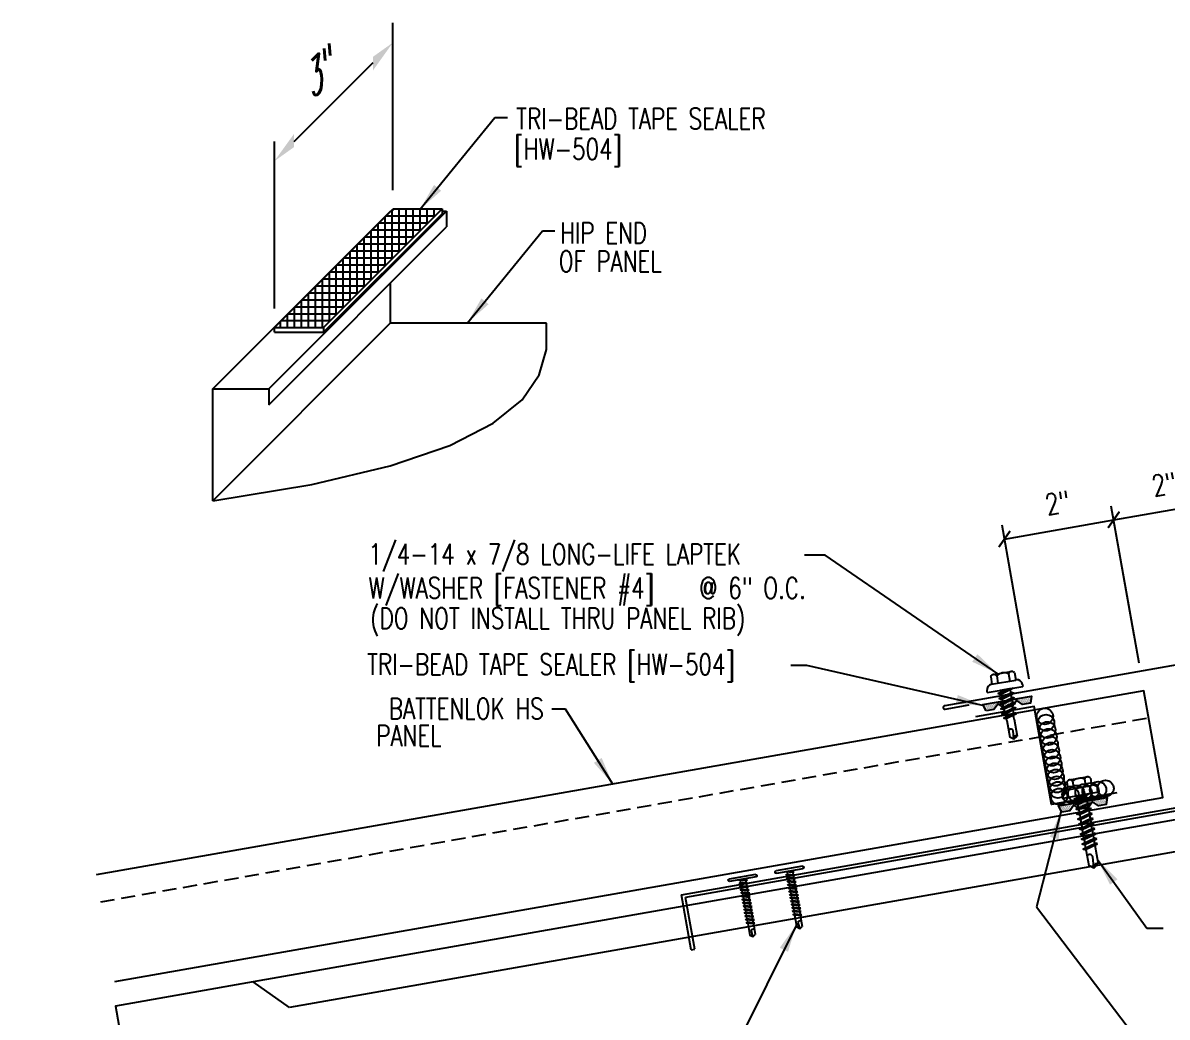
# Model space of a CAD drawing. Header units: inches. Extents: x 0.6 to 45.4, y 10.3 to 37.2.
# Drawn here: x 0.61 to 21.09, y 19.43 to 37.23 of the extents above; entities that cross this region are included whole.
import ezdxf
from ezdxf.enums import TextEntityAlignment as Align

# ---------------------------------------------------------------- set-up
doc = ezdxf.new("R2010")
doc.units = ezdxf.units.IN
doc.header["$MEASUREMENT"] = 0
doc.linetypes.add('HIDDEN2', pattern=[0.1875, 0.125, -0.0625])
for name, color, linetype in [('CLO', 3, 'Continuous'), ('DIM', 2, 'Continuous'), ('FASTENER', 9, 'Continuous'), ('PANEL', 11, 'Continuous'), ('PURLIN', 1, 'Continuous'), ('SEALANT', 8, 'Continuous'), ('STLA', 12, 'Continuous'), ('TAPE', 8, 'Continuous'), ('TEXT', 2, 'Continuous'), ('TEXT1', 7, 'Continuous'), ('TRIM', 6, 'Continuous')]:
    doc.layers.add(name, color=color, linetype=linetype)
doc.styles.add('ROMANS', font='ROMANS.SHX', dxfattribs={"width": 0.75, "height": 0.5})
doc.styles.add('TEXT', font='SIMPLEX', dxfattribs={"width": 0.75, "height": 6})
doc.styles.add('TEXT1', font='ROMANS.shx', dxfattribs={"width": 0.75, "height": 0.375})
doc.dimstyles.new('DETAIL', dxfattribs={"dimscale": 4, "dimtxt": 0.375, "dimasz": 0.0625, "dimexe": 0.0625, "dimexo": 0.125, "dimgap": 0.0625, "dimtad": 1, "dimdec": 4, "dimzin": 3, "dimdsep": 46, "dimlunit": 4, "dimtxsty": 'TEXT1', "dimblk": 'ARCHTICK', "dimcen": 0.0625, "dimclrd": 7, "dimclre": 7, "dimclrt": 2, "dimadec": 0, "dimazin": 0, "dimtfac": 0.59375, "dimtdec": 4, "dimtmove": 0, "dimatfit": 3, "dimfxl": 0, "dimfrac": 2, "dimtolj": 1, "dimtzin": 3, "dimarcsym": 0})
doc.dimstyles.new('DETAIL$7', dxfattribs={"dimscale": 4, "dimtxt": 6, "dimasz": 0.125, "dimexe": 0.0625, "dimexo": 0.125, "dimgap": 0.0625, "dimtad": 1, "dimdec": 5, "dimzin": 3, "dimdsep": 46, "dimlunit": 4, "dimtxsty": 'TEXT', "dimblk": 'ARCHTICK', "dimcen": 0.0625, "dimclrd": 7, "dimclre": 7, "dimclrt": 2, "dimadec": 0, "dimazin": 0, "dimtfac": 0.666667, "dimtdec": 5, "dimtmove": 0, "dimatfit": 3, "dimfxl": 0, "dimfrac": 2, "dimtolj": 1, "dimtzin": 3, "dimarcsym": 0})

# ---------------------------------------------------------------- blocks, each defined once
blk = doc.blocks.new('*X6')
at = {"color": 0}
for p, q in [((-0.434, 0.135), (-0.434, 0.135)), ((-0.434, 0.123), (-0.434, 0.123)), ((-0.422, 0.141), (-0.422, 0.141)), ((-0.422, 0.129), (-0.422, 0.129)), ((-0.422, 0.117), (-0.422, 0.117)), ((-0.422, 0.105), (-0.422, 0.105)), ((-0.422, 0.094), (-0.422, 0.094)), ((-0.422, 0.082), (-0.422, 0.082)), ((-0.41, 0.135), (-0.41, 0.135)), ((-0.41, 0.123), (-0.41, 0.123)), ((-0.41, 0.111), (-0.41, 0.111)), ((-0.41, 0.1), (-0.41, 0.1)), ((-0.41, 0.088), (-0.41, 0.088)), ((-0.41, 0.076), (-0.41, 0.076)), ((-0.41, 0.064), (-0.41, 0.064)), ((-0.41, 0.053), (-0.41, 0.053)), ((-0.41, 0.041), (-0.41, 0.041)), ((-0.398, 0.141), (-0.398, 0.141)), ((-0.398, 0.129), (-0.398, 0.129)), ((-0.398, 0.117), (-0.398, 0.117)), ((-0.398, 0.105), (-0.398, 0.105)), ((-0.398, 0.094), (-0.398, 0.094)), ((-0.398, 0.082), (-0.398, 0.082)), ((-0.398, 0.07), (-0.398, 0.07)), ((-0.398, 0.059), (-0.398, 0.059)), ((-0.398, 0.047), (-0.398, 0.047)), ((-0.398, 0.035), (-0.398, 0.035)), ((-0.398, 0.023), (-0.398, 0.023)), ((-0.387, 0.135), (-0.387, 0.135)), ((-0.387, 0.123), (-0.387, 0.123)), ((-0.387, 0.111), (-0.387, 0.111)), ((-0.387, 0.1), (-0.387, 0.1)), ((-0.387, 0.088), (-0.387, 0.088)), ((-0.387, 0.076), (-0.387, 0.076)), ((-0.387, 0.064), (-0.387, 0.064)), ((-0.387, 0.053), (-0.387, 0.053)), ((-0.387, 0.041), (-0.387, 0.041)), ((-0.387, 0.029), (-0.387, 0.029)), ((-0.375, 0.141), (-0.375, 0.141)), ((-0.375, 0.129), (-0.375, 0.129)), ((-0.375, 0.117), (-0.375, 0.117)), ((-0.375, 0.105), (-0.375, 0.105)), ((-0.375, 0.094), (-0.375, 0.094)), ((-0.375, 0.082), (-0.375, 0.082)), ((-0.375, 0.07), (-0.375, 0.07)), ((-0.375, 0.059), (-0.375, 0.059)), ((-0.375, 0.047), (-0.375, 0.047)), ((-0.375, 0.035), (-0.375, 0.035)), ((-0.375, 0.023), (-0.375, 0.023)), ((-0.363, 0.135), (-0.363, 0.135)), ((-0.363, 0.123), (-0.363, 0.123)), ((-0.363, 0.111), (-0.363, 0.111)), ((-0.363, 0.1), (-0.363, 0.1)), ((-0.363, 0.088), (-0.363, 0.088)), ((-0.363, 0.076), (-0.363, 0.076)), ((-0.363, 0.064), (-0.363, 0.064)), ((-0.363, 0.053), (-0.363, 0.053)), ((-0.363, 0.041), (-0.363, 0.041)), ((-0.363, 0.029), (-0.363, 0.029)), ((-0.352, 0.141), (-0.352, 0.141)), ((-0.352, 0.129), (-0.352, 0.129)), ((-0.352, 0.117), (-0.352, 0.117)), ((-0.352, 0.105), (-0.352, 0.105)), ((-0.352, 0.094), (-0.352, 0.094)), ((-0.352, 0.082), (-0.352, 0.082)), ((-0.352, 0.07), (-0.352, 0.07)), ((-0.352, 0.059), (-0.352, 0.059)), ((-0.352, 0.047), (-0.352, 0.047)), ((-0.352, 0.035), (-0.352, 0.035)), ((-0.352, 0.023), (-0.352, 0.023)), ((-0.34, 0.135), (-0.34, 0.135)), ((-0.34, 0.123), (-0.34, 0.123)), ((-0.34, 0.111), (-0.34, 0.111)), ((-0.34, 0.1), (-0.34, 0.1)), ((-0.34, 0.088), (-0.34, 0.088)), ((-0.34, 0.076), (-0.34, 0.076)), ((-0.34, 0.064), (-0.34, 0.064)), ((-0.34, 0.053), (-0.34, 0.053)), ((-0.34, 0.041), (-0.34, 0.041)), ((-0.34, 0.029), (-0.34, 0.029)), ((-0.328, 0.141), (-0.328, 0.141)), ((-0.328, 0.129), (-0.328, 0.129)), ((-0.328, 0.117), (-0.328, 0.117)), ((-0.328, 0.105), (-0.328, 0.105)), ((-0.328, 0.094), (-0.328, 0.094)), ((-0.328, 0.082), (-0.328, 0.082)), ((-0.328, 0.07), (-0.328, 0.07)), ((-0.328, 0.059), (-0.328, 0.059)), ((-0.328, 0.047), (-0.328, 0.047)), ((-0.328, 0.035), (-0.328, 0.035)), ((-0.328, 0.023), (-0.328, 0.023)), ((-0.316, 0.135), (-0.316, 0.135)), ((-0.316, 0.123), (-0.316, 0.123)), ((-0.316, 0.111), (-0.316, 0.111)), ((-0.316, 0.1), (-0.316, 0.1)), ((-0.316, 0.088), (-0.316, 0.088)), ((-0.316, 0.076), (-0.316, 0.076)), ((-0.316, 0.064), (-0.316, 0.064)), ((-0.316, 0.053), (-0.316, 0.053)), ((-0.316, 0.041), (-0.316, 0.041)), ((-0.316, 0.029), (-0.316, 0.029)), ((-0.305, 0.141), (-0.305, 0.141)), ((-0.305, 0.129), (-0.305, 0.129)), ((-0.305, 0.117), (-0.305, 0.117)), ((-0.305, 0.105), (-0.305, 0.105)), ((-0.305, 0.094), (-0.305, 0.094)), ((-0.305, 0.082), (-0.305, 0.082)), ((-0.305, 0.07), (-0.305, 0.07)), ((-0.305, 0.059), (-0.305, 0.059)), ((-0.305, 0.047), (-0.305, 0.047)), ((-0.305, 0.035), (-0.305, 0.035)), ((-0.305, 0.023), (-0.305, 0.023)), ((-0.293, 0.135), (-0.293, 0.135)), ((-0.293, 0.123), (-0.293, 0.123)), ((-0.293, 0.111), (-0.293, 0.111)), ((-0.293, 0.1), (-0.293, 0.1)), ((-0.293, 0.088), (-0.293, 0.088)), ((-0.293, 0.076), (-0.293, 0.076)), ((-0.293, 0.064), (-0.293, 0.064)), ((-0.293, 0.053), (-0.293, 0.053)), ((-0.293, 0.041), (-0.293, 0.041)), ((-0.293, 0.029), (-0.293, 0.029)), ((-0.281, 0.141), (-0.281, 0.141)), ((-0.281, 0.129), (-0.281, 0.129)), ((-0.281, 0.117), (-0.281, 0.117)), ((-0.281, 0.105), (-0.281, 0.105)), ((-0.281, 0.094), (-0.281, 0.094)), ((-0.281, 0.082), (-0.281, 0.082)), ((-0.281, 0.07), (-0.281, 0.07)), ((-0.281, 0.059), (-0.281, 0.059)), ((-0.281, 0.047), (-0.281, 0.047)), ((-0.281, 0.035), (-0.281, 0.035)), ((-0.281, 0.023), (-0.281, 0.023)), ((-0.27, 0.135), (-0.27, 0.135)), ((-0.27, 0.123), (-0.27, 0.123)), ((-0.27, 0.111), (-0.27, 0.111)), ((-0.27, 0.1), (-0.27, 0.1)), ((-0.27, 0.088), (-0.27, 0.088)), ((-0.27, 0.076), (-0.27, 0.076)), ((-0.27, 0.064), (-0.27, 0.064)), ((-0.27, 0.053), (-0.27, 0.053)), ((-0.27, 0.041), (-0.27, 0.041)), ((-0.27, 0.029), (-0.27, 0.029)), ((-0.258, 0.141), (-0.258, 0.141)), ((-0.258, 0.129), (-0.258, 0.129)), ((-0.258, 0.117), (-0.258, 0.117)), ((-0.258, 0.105), (-0.258, 0.105)), ((-0.258, 0.094), (-0.258, 0.094)), ((-0.258, 0.082), (-0.258, 0.082)), ((-0.258, 0.07), (-0.258, 0.07)), ((-0.258, 0.059), (-0.258, 0.059)), ((-0.258, 0.047), (-0.258, 0.047)), ((-0.258, 0.035), (-0.258, 0.035)), ((-0.258, 0.023), (-0.258, 0.023)), ((-0.246, 0.135), (-0.246, 0.135)), ((-0.246, 0.123), (-0.246, 0.123)), ((-0.246, 0.111), (-0.246, 0.111)), ((-0.246, 0.1), (-0.246, 0.1)), ((-0.246, 0.088), (-0.246, 0.088)), ((-0.246, 0.076), (-0.246, 0.076)), ((-0.246, 0.064), (-0.246, 0.064)), ((-0.246, 0.053), (-0.246, 0.053)), ((-0.246, 0.041), (-0.246, 0.041)), ((-0.234, 0.141), (-0.234, 0.141)), ((-0.234, 0.129), (-0.234, 0.129)), ((-0.234, 0.117), (-0.234, 0.117)), ((-0.234, 0.105), (-0.234, 0.105)), ((-0.234, 0.094), (-0.234, 0.094)), ((-0.234, 0.082), (-0.234, 0.082)), ((-0.234, 0.07), (-0.234, 0.07)), ((-0.234, 0.059), (-0.234, 0.059)), ((-0.234, 0.047), (-0.234, 0.047)), ((-0.223, 0.135), (-0.223, 0.135)), ((-0.223, 0.123), (-0.223, 0.123)), ((-0.223, 0.111), (-0.223, 0.111)), ((-0.223, 0.1), (-0.223, 0.1)), ((-0.223, 0.088), (-0.223, 0.088)), ((-0.223, 0.076), (-0.223, 0.076)), ((-0.223, 0.064), (-0.223, 0.064)), ((-0.211, 0.141), (-0.211, 0.141)), ((-0.211, 0.129), (-0.211, 0.129)), ((-0.211, 0.117), (-0.211, 0.117)), ((-0.211, 0.105), (-0.211, 0.105)), ((-0.211, 0.094), (-0.211, 0.094)), ((-0.211, 0.082), (-0.211, 0.082)), ((-0.211, 0.07), (-0.211, 0.07)), ((-0.199, 0.135), (-0.199, 0.135)), ((-0.199, 0.123), (-0.199, 0.123)), ((-0.199, 0.111), (-0.199, 0.111)), ((-0.199, 0.1), (-0.199, 0.1)), ((-0.199, 0.088), (-0.199, 0.088)), ((-0.188, 0.141), (-0.188, 0.141)), ((-0.188, 0.129), (-0.188, 0.129)), ((-0.188, 0.117), (-0.188, 0.117)), ((-0.188, 0.105), (-0.188, 0.105)), ((-0.188, 0.094), (-0.188, 0.094)), ((-0.176, 0.135), (-0.176, 0.135)), ((-0.176, 0.123), (-0.176, 0.123)), ((-0.176, 0.111), (-0.176, 0.111)), ((-0.164, 0.141), (-0.164, 0.141)), ((-0.164, 0.129), (-0.164, 0.129)), ((-0.164, 0.117), (-0.164, 0.117)), ((-0.164, 0.105), (-0.164, 0.105)), ((-0.152, 0.135), (-0.152, 0.135)), ((-0.152, 0.123), (-0.152, 0.123)), ((-0.152, 0.111), (-0.152, 0.111)), ((-0.152, 0.1), (-0.152, 0.1)), ((-0.141, 0.141), (-0.141, 0.141)), ((-0.141, 0.129), (-0.141, 0.129)), ((-0.141, 0.117), (-0.141, 0.117)), ((-0.141, 0.105), (-0.141, 0.105)), ((-0.141, 0.094), (-0.141, 0.094)), ((-0.141, 0.082), (-0.141, 0.082)), ((-0.129, 0.135), (-0.129, 0.135)), ((-0.129, 0.123), (-0.129, 0.123)), ((-0.129, 0.111), (-0.129, 0.111)), ((-0.129, 0.1), (-0.129, 0.1)), ((-0.129, 0.088), (-0.129, 0.088)), ((-0.129, 0.076), (-0.129, 0.076)), ((-0.117, 0.141), (-0.117, 0.141)), ((-0.117, 0.129), (-0.117, 0.129)), ((-0.117, 0.117), (-0.117, 0.117)), ((-0.117, 0.105), (-0.117, 0.105)), ((-0.117, 0.094), (-0.117, 0.094)), ((-0.117, 0.082), (-0.117, 0.082)), ((-0.117, 0.07), (-0.117, 0.07)), ((-0.117, 0.059), (-0.117, 0.059)), ((-0.105, 0.135), (-0.105, 0.135)), ((-0.105, 0.123), (-0.105, 0.123)), ((-0.105, 0.111), (-0.105, 0.111)), ((-0.105, 0.1), (-0.105, 0.1)), ((-0.105, 0.088), (-0.105, 0.088)), ((-0.105, 0.076), (-0.105, 0.076)), ((-0.105, 0.064), (-0.105, 0.064)), ((-0.105, 0.053), (-0.105, 0.053)), ((-0.094, 0.141), (-0.094, 0.141)), ((-0.094, 0.129), (-0.094, 0.129)), ((-0.094, 0.117), (-0.094, 0.117)), ((-0.094, 0.105), (-0.094, 0.105)), ((-0.094, 0.094), (-0.094, 0.094)), ((-0.094, 0.082), (-0.094, 0.082)), ((-0.094, 0.07), (-0.094, 0.07)), ((-0.094, 0.059), (-0.094, 0.059)), ((-0.094, 0.047), (-0.094, 0.047)), ((-0.094, 0.035), (-0.094, 0.035)), ((-0.082, 0.135), (-0.082, 0.135)), ((-0.082, 0.123), (-0.082, 0.123)), ((-0.082, 0.111), (-0.082, 0.111)), ((-0.082, 0.1), (-0.082, 0.1)), ((-0.082, 0.088), (-0.082, 0.088)), ((-0.082, 0.076), (-0.082, 0.076)), ((-0.082, 0.064), (-0.082, 0.064)), ((-0.082, 0.053), (-0.082, 0.053)), ((-0.082, 0.041), (-0.082, 0.041)), ((-0.082, 0.029), (-0.082, 0.029)), ((-0.07, 0.141), (-0.07, 0.141)), ((-0.07, 0.129), (-0.07, 0.129)), ((-0.07, 0.117), (-0.07, 0.117)), ((-0.07, 0.105), (-0.07, 0.105)), ((-0.07, 0.094), (-0.07, 0.094)), ((-0.07, 0.082), (-0.07, 0.082)), ((-0.07, 0.07), (-0.07, 0.07)), ((-0.07, 0.059), (-0.07, 0.059)), ((-0.07, 0.047), (-0.07, 0.047)), ((-0.07, 0.035), (-0.07, 0.035)), ((-0.07, 0.023), (-0.07, 0.023)), ((-0.059, 0.135), (-0.059, 0.135)), ((-0.059, 0.123), (-0.059, 0.123)), ((-0.059, 0.111), (-0.059, 0.111)), ((-0.059, 0.1), (-0.059, 0.1)), ((-0.059, 0.088), (-0.059, 0.088)), ((-0.059, 0.076), (-0.059, 0.076)), ((-0.059, 0.064), (-0.059, 0.064)), ((-0.059, 0.053), (-0.059, 0.053)), ((-0.059, 0.041), (-0.059, 0.041)), ((-0.059, 0.029), (-0.059, 0.029)), ((-0.047, 0.141), (-0.047, 0.141)), ((-0.047, 0.129), (-0.047, 0.129)), ((-0.047, 0.117), (-0.047, 0.117)), ((-0.047, 0.105), (-0.047, 0.105)), ((-0.047, 0.094), (-0.047, 0.094)), ((-0.047, 0.082), (-0.047, 0.082)), ((-0.047, 0.07), (-0.047, 0.07)), ((-0.047, 0.059), (-0.047, 0.059)), ((-0.047, 0.047), (-0.047, 0.047)), ((-0.047, 0.035), (-0.047, 0.035)), ((-0.047, 0.023), (-0.047, 0.023)), ((-0.035, 0.135), (-0.035, 0.135)), ((-0.035, 0.123), (-0.035, 0.123)), ((-0.035, 0.111), (-0.035, 0.111)), ((-0.035, 0.1), (-0.035, 0.1)), ((-0.035, 0.088), (-0.035, 0.088)), ((-0.035, 0.076), (-0.035, 0.076)), ((-0.035, 0.064), (-0.035, 0.064)), ((-0.035, 0.053), (-0.035, 0.053)), ((-0.035, 0.041), (-0.035, 0.041)), ((-0.035, 0.029), (-0.035, 0.029)), ((-0.023, 0.141), (-0.023, 0.141)), ((-0.023, 0.129), (-0.023, 0.129)), ((-0.023, 0.117), (-0.023, 0.117)), ((-0.023, 0.105), (-0.023, 0.105)), ((-0.023, 0.094), (-0.023, 0.094)), ((-0.023, 0.082), (-0.023, 0.082)), ((-0.023, 0.07), (-0.023, 0.07)), ((-0.023, 0.059), (-0.023, 0.059)), ((-0.023, 0.047), (-0.023, 0.047)), ((-0.023, 0.035), (-0.023, 0.035)), ((-0.023, 0.023), (-0.023, 0.023)), ((-0.012, 0.135), (-0.012, 0.135)), ((-0.012, 0.123), (-0.012, 0.123)), ((-0.012, 0.111), (-0.012, 0.111)), ((-0.012, 0.1), (-0.012, 0.1)), ((-0.012, 0.088), (-0.012, 0.088)), ((-0.012, 0.076), (-0.012, 0.076)), ((-0.012, 0.064), (-0.012, 0.064)), ((-0.012, 0.053), (-0.012, 0.053)), ((-0.012, 0.041), (-0.012, 0.041)), ((-0.012, 0.029), (-0.012, 0.029)), ((0, 0.141), (0, 0.141)), ((0, 0.129), (0, 0.129)), ((0, 0.117), (0, 0.117)), ((0, 0.105), (0, 0.105)), ((0, 0.094), (0, 0.094)), ((0, 0.082), (0, 0.082)), ((0, 0.07), (0, 0.07)), ((0, 0.059), (0, 0.059)), ((0, 0.047), (0, 0.047)), ((0, 0.035), (0, 0.035)), ((0, 0.023), (0, 0.023)), ((0.012, 0.135), (0.012, 0.135)), ((0.012, 0.123), (0.012, 0.123)), ((0.012, 0.111), (0.012, 0.111)), ((0.012, 0.1), (0.012, 0.1)), ((0.012, 0.088), (0.012, 0.088)), ((0.012, 0.076), (0.012, 0.076)), ((0.012, 0.064), (0.012, 0.064)), ((0.012, 0.053), (0.012, 0.053)), ((0.012, 0.041), (0.012, 0.041)), ((0.012, 0.029), (0.012, 0.029)), ((0.023, 0.141), (0.023, 0.141)), ((0.023, 0.129), (0.023, 0.129)), ((0.023, 0.117), (0.023, 0.117)), ((0.023, 0.105), (0.023, 0.105)), ((0.023, 0.094), (0.023, 0.094)), ((0.023, 0.082), (0.023, 0.082)), ((0.023, 0.07), (0.023, 0.07)), ((0.023, 0.059), (0.023, 0.059)), ((0.023, 0.047), (0.023, 0.047)), ((0.023, 0.035), (0.023, 0.035)), ((0.023, 0.023), (0.023, 0.023)), ((0.035, 0.135), (0.035, 0.135)), ((0.035, 0.123), (0.035, 0.123)), ((0.035, 0.111), (0.035, 0.111)), ((0.035, 0.1), (0.035, 0.1)), ((0.035, 0.088), (0.035, 0.088)), ((0.035, 0.076), (0.035, 0.076)), ((0.035, 0.064), (0.035, 0.064)), ((0.035, 0.053), (0.035, 0.053)), ((0.035, 0.041), (0.035, 0.041)), ((0.035, 0.029), (0.035, 0.029)), ((0.047, 0.141), (0.047, 0.141)), ((0.047, 0.129), (0.047, 0.129)), ((0.047, 0.117), (0.047, 0.117)), ((0.047, 0.105), (0.047, 0.105)), ((0.047, 0.094), (0.047, 0.094)), ((0.047, 0.082), (0.047, 0.082)), ((0.047, 0.07), (0.047, 0.07)), ((0.047, 0.059), (0.047, 0.059)), ((0.047, 0.047), (0.047, 0.047)), ((0.047, 0.035), (0.047, 0.035)), ((0.047, 0.023), (0.047, 0.023)), ((0.059, 0.135), (0.059, 0.135)), ((0.059, 0.123), (0.059, 0.123)), ((0.059, 0.111), (0.059, 0.111)), ((0.059, 0.1), (0.059, 0.1)), ((0.059, 0.088), (0.059, 0.088)), ((0.059, 0.076), (0.059, 0.076)), ((0.059, 0.064), (0.059, 0.064)), ((0.059, 0.053), (0.059, 0.053)), ((0.059, 0.041), (0.059, 0.041)), ((0.059, 0.029), (0.059, 0.029)), ((0.07, 0.141), (0.07, 0.141)), ((0.07, 0.129), (0.07, 0.129)), ((0.07, 0.117), (0.07, 0.117)), ((0.07, 0.105), (0.07, 0.105)), ((0.07, 0.094), (0.07, 0.094)), ((0.07, 0.082), (0.07, 0.082)), ((0.07, 0.07), (0.07, 0.07)), ((0.07, 0.059), (0.07, 0.059)), ((0.07, 0.047), (0.07, 0.047)), ((0.07, 0.035), (0.07, 0.035)), ((0.07, 0.023), (0.07, 0.023)), ((0.082, 0.135), (0.082, 0.135)), ((0.082, 0.123), (0.082, 0.123)), ((0.082, 0.111), (0.082, 0.111)), ((0.082, 0.1), (0.082, 0.1)), ((0.082, 0.088), (0.082, 0.088)), ((0.082, 0.076), (0.082, 0.076)), ((0.082, 0.064), (0.082, 0.064)), ((0.082, 0.053), (0.082, 0.053)), ((0.082, 0.041), (0.082, 0.041)), ((0.082, 0.029), (0.082, 0.029)), ((0.094, 0.141), (0.094, 0.141)), ((0.094, 0.129), (0.094, 0.129)), ((0.094, 0.117), (0.094, 0.117)), ((0.094, 0.105), (0.094, 0.105)), ((0.094, 0.094), (0.094, 0.094)), ((0.094, 0.082), (0.094, 0.082)), ((0.094, 0.07), (0.094, 0.07)), ((0.094, 0.059), (0.094, 0.059)), ((0.094, 0.047), (0.094, 0.047)), ((0.094, 0.035), (0.094, 0.035)), ((0.105, 0.135), (0.105, 0.135)), ((0.105, 0.123), (0.105, 0.123)), ((0.105, 0.111), (0.105, 0.111)), ((0.105, 0.1), (0.105, 0.1)), ((0.105, 0.088), (0.105, 0.088)), ((0.105, 0.076), (0.105, 0.076)), ((0.105, 0.064), (0.105, 0.064)), ((0.105, 0.053), (0.105, 0.053)), ((0.117, 0.141), (0.117, 0.141)), ((0.117, 0.129), (0.117, 0.129)), ((0.117, 0.117), (0.117, 0.117)), ((0.117, 0.105), (0.117, 0.105)), ((0.117, 0.094), (0.117, 0.094)), ((0.117, 0.082), (0.117, 0.082)), ((0.117, 0.07), (0.117, 0.07)), ((0.117, 0.059), (0.117, 0.059)), ((0.129, 0.135), (0.129, 0.135)), ((0.129, 0.123), (0.129, 0.123)), ((0.129, 0.111), (0.129, 0.111)), ((0.129, 0.1), (0.129, 0.1)), ((0.129, 0.088), (0.129, 0.088)), ((0.129, 0.076), (0.129, 0.076)), ((0.141, 0.141), (0.141, 0.141)), ((0.141, 0.129), (0.141, 0.129)), ((0.141, 0.117), (0.141, 0.117)), ((0.141, 0.105), (0.141, 0.105)), ((0.141, 0.094), (0.141, 0.094)), ((0.141, 0.082), (0.141, 0.082)), ((0.152, 0.135), (0.152, 0.135)), ((0.152, 0.123), (0.152, 0.123)), ((0.152, 0.111), (0.152, 0.111)), ((0.152, 0.1), (0.152, 0.1)), ((0.164, 0.141), (0.164, 0.141)), ((0.164, 0.129), (0.164, 0.129)), ((0.164, 0.117), (0.164, 0.117)), ((0.164, 0.105), (0.164, 0.105)), ((0.176, 0.135), (0.176, 0.135)), ((0.176, 0.123), (0.176, 0.123)), ((0.176, 0.111), (0.176, 0.111)), ((0.188, 0.141), (0.188, 0.141)), ((0.188, 0.129), (0.188, 0.129)), ((0.188, 0.117), (0.188, 0.117)), ((0.188, 0.105), (0.188, 0.105)), ((0.188, 0.094), (0.188, 0.094)), ((0.199, 0.135), (0.199, 0.135)), ((0.199, 0.123), (0.199, 0.123)), ((0.199, 0.111), (0.199, 0.111)), ((0.199, 0.1), (0.199, 0.1)), ((0.199, 0.088), (0.199, 0.088)), ((0.211, 0.141), (0.211, 0.141)), ((0.211, 0.129), (0.211, 0.129)), ((0.211, 0.117), (0.211, 0.117)), ((0.211, 0.105), (0.211, 0.105)), ((0.211, 0.094), (0.211, 0.094)), ((0.211, 0.082), (0.211, 0.082)), ((0.211, 0.07), (0.211, 0.07)), ((0.223, 0.135), (0.223, 0.135)), ((0.223, 0.123), (0.223, 0.123)), ((0.223, 0.111), (0.223, 0.111)), ((0.223, 0.1), (0.223, 0.1)), ((0.223, 0.088), (0.223, 0.088)), ((0.223, 0.076), (0.223, 0.076)), ((0.223, 0.064), (0.223, 0.064)), ((0.234, 0.141), (0.234, 0.141)), ((0.234, 0.129), (0.234, 0.129)), ((0.234, 0.117), (0.234, 0.117)), ((0.234, 0.105), (0.234, 0.105)), ((0.234, 0.094), (0.234, 0.094)), ((0.234, 0.082), (0.234, 0.082)), ((0.234, 0.07), (0.234, 0.07)), ((0.234, 0.059), (0.234, 0.059)), ((0.234, 0.047), (0.234, 0.047)), ((0.246, 0.135), (0.246, 0.135)), ((0.246, 0.123), (0.246, 0.123)), ((0.246, 0.111), (0.246, 0.111)), ((0.246, 0.1), (0.246, 0.1)), ((0.246, 0.088), (0.246, 0.088)), ((0.246, 0.076), (0.246, 0.076)), ((0.246, 0.064), (0.246, 0.064)), ((0.246, 0.053), (0.246, 0.053)), ((0.246, 0.041), (0.246, 0.041)), ((0.258, 0.141), (0.258, 0.141)), ((0.258, 0.129), (0.258, 0.129)), ((0.258, 0.117), (0.258, 0.117)), ((0.258, 0.105), (0.258, 0.105)), ((0.258, 0.094), (0.258, 0.094)), ((0.258, 0.082), (0.258, 0.082)), ((0.258, 0.07), (0.258, 0.07)), ((0.258, 0.059), (0.258, 0.059)), ((0.258, 0.047), (0.258, 0.047)), ((0.258, 0.035), (0.258, 0.035)), ((0.258, 0.023), (0.258, 0.023)), ((0.27, 0.135), (0.27, 0.135)), ((0.27, 0.123), (0.27, 0.123)), ((0.27, 0.111), (0.27, 0.111)), ((0.27, 0.1), (0.27, 0.1)), ((0.27, 0.088), (0.27, 0.088)), ((0.27, 0.076), (0.27, 0.076)), ((0.27, 0.064), (0.27, 0.064)), ((0.27, 0.053), (0.27, 0.053)), ((0.27, 0.041), (0.27, 0.041)), ((0.27, 0.029), (0.27, 0.029)), ((0.281, 0.141), (0.281, 0.141)), ((0.281, 0.129), (0.281, 0.129)), ((0.281, 0.117), (0.281, 0.117)), ((0.281, 0.105), (0.281, 0.105)), ((0.281, 0.094), (0.281, 0.094)), ((0.281, 0.082), (0.281, 0.082)), ((0.281, 0.07), (0.281, 0.07)), ((0.281, 0.059), (0.281, 0.059)), ((0.281, 0.047), (0.281, 0.047)), ((0.281, 0.035), (0.281, 0.035)), ((0.281, 0.023), (0.281, 0.023)), ((0.293, 0.135), (0.293, 0.135)), ((0.293, 0.123), (0.293, 0.123)), ((0.293, 0.111), (0.293, 0.111)), ((0.293, 0.1), (0.293, 0.1)), ((0.293, 0.088), (0.293, 0.088)), ((0.293, 0.076), (0.293, 0.076)), ((0.293, 0.064), (0.293, 0.064)), ((0.293, 0.053), (0.293, 0.053)), ((0.293, 0.041), (0.293, 0.041)), ((0.293, 0.029), (0.293, 0.029)), ((0.305, 0.141), (0.305, 0.141)), ((0.305, 0.129), (0.305, 0.129)), ((0.305, 0.117), (0.305, 0.117)), ((0.305, 0.105), (0.305, 0.105)), ((0.305, 0.094), (0.305, 0.094)), ((0.305, 0.082), (0.305, 0.082)), ((0.305, 0.07), (0.305, 0.07)), ((0.305, 0.059), (0.305, 0.059)), ((0.305, 0.047), (0.305, 0.047)), ((0.305, 0.035), (0.305, 0.035)), ((0.305, 0.023), (0.305, 0.023)), ((0.316, 0.135), (0.316, 0.135)), ((0.316, 0.123), (0.316, 0.123)), ((0.316, 0.111), (0.316, 0.111)), ((0.316, 0.1), (0.316, 0.1)), ((0.316, 0.088), (0.316, 0.088)), ((0.316, 0.076), (0.316, 0.076)), ((0.316, 0.064), (0.316, 0.064)), ((0.316, 0.053), (0.316, 0.053)), ((0.316, 0.041), (0.316, 0.041)), ((0.316, 0.029), (0.316, 0.029)), ((0.328, 0.141), (0.328, 0.141)), ((0.328, 0.129), (0.328, 0.129)), ((0.328, 0.117), (0.328, 0.117)), ((0.328, 0.105), (0.328, 0.105)), ((0.328, 0.094), (0.328, 0.094)), ((0.328, 0.082), (0.328, 0.082)), ((0.328, 0.07), (0.328, 0.07)), ((0.328, 0.059), (0.328, 0.059)), ((0.328, 0.047), (0.328, 0.047)), ((0.328, 0.035), (0.328, 0.035)), ((0.328, 0.023), (0.328, 0.023)), ((0.34, 0.135), (0.34, 0.135)), ((0.34, 0.123), (0.34, 0.123)), ((0.34, 0.111), (0.34, 0.111)), ((0.34, 0.1), (0.34, 0.1)), ((0.34, 0.088), (0.34, 0.088)), ((0.34, 0.076), (0.34, 0.076)), ((0.34, 0.064), (0.34, 0.064)), ((0.34, 0.053), (0.34, 0.053)), ((0.34, 0.041), (0.34, 0.041)), ((0.34, 0.029), (0.34, 0.029)), ((0.352, 0.141), (0.352, 0.141)), ((0.352, 0.129), (0.352, 0.129)), ((0.352, 0.117), (0.352, 0.117)), ((0.352, 0.105), (0.352, 0.105)), ((0.352, 0.094), (0.352, 0.094)), ((0.352, 0.082), (0.352, 0.082)), ((0.352, 0.07), (0.352, 0.07)), ((0.352, 0.059), (0.352, 0.059)), ((0.352, 0.047), (0.352, 0.047)), ((0.352, 0.035), (0.352, 0.035)), ((0.352, 0.023), (0.352, 0.023)), ((0.363, 0.135), (0.363, 0.135)), ((0.363, 0.123), (0.363, 0.123)), ((0.363, 0.111), (0.363, 0.111)), ((0.363, 0.1), (0.363, 0.1)), ((0.363, 0.088), (0.363, 0.088)), ((0.363, 0.076), (0.363, 0.076)), ((0.363, 0.064), (0.363, 0.064)), ((0.363, 0.053), (0.363, 0.053)), ((0.363, 0.041), (0.363, 0.041)), ((0.363, 0.029), (0.363, 0.029)), ((0.375, 0.141), (0.375, 0.141)), ((0.375, 0.129), (0.375, 0.129)), ((0.375, 0.117), (0.375, 0.117)), ((0.375, 0.105), (0.375, 0.105)), ((0.375, 0.094), (0.375, 0.094)), ((0.375, 0.082), (0.375, 0.082)), ((0.375, 0.07), (0.375, 0.07)), ((0.375, 0.059), (0.375, 0.059)), ((0.375, 0.047), (0.375, 0.047)), ((0.375, 0.035), (0.375, 0.035)), ((0.375, 0.023), (0.375, 0.023)), ((0.387, 0.135), (0.387, 0.135)), ((0.387, 0.123), (0.387, 0.123)), ((0.387, 0.111), (0.387, 0.111)), ((0.387, 0.1), (0.387, 0.1)), ((0.387, 0.088), (0.387, 0.088)), ((0.387, 0.076), (0.387, 0.076)), ((0.387, 0.064), (0.387, 0.064)), ((0.387, 0.053), (0.387, 0.053)), ((0.387, 0.041), (0.387, 0.041)), ((0.387, 0.029), (0.387, 0.029)), ((0.398, 0.141), (0.398, 0.141)), ((0.398, 0.129), (0.398, 0.129)), ((0.398, 0.117), (0.398, 0.117)), ((0.398, 0.105), (0.398, 0.105)), ((0.398, 0.094), (0.398, 0.094)), ((0.398, 0.082), (0.398, 0.082)), ((0.398, 0.07), (0.398, 0.07)), ((0.398, 0.059), (0.398, 0.059)), ((0.398, 0.047), (0.398, 0.047)), ((0.398, 0.035), (0.398, 0.035)), ((0.398, 0.023), (0.398, 0.023)), ((0.41, 0.135), (0.41, 0.135)), ((0.41, 0.123), (0.41, 0.123)), ((0.41, 0.111), (0.41, 0.111)), ((0.41, 0.1), (0.41, 0.1)), ((0.41, 0.088), (0.41, 0.088)), ((0.41, 0.076), (0.41, 0.076)), ((0.41, 0.064), (0.41, 0.064)), ((0.41, 0.053), (0.41, 0.053)), ((0.41, 0.041), (0.41, 0.041)), ((0.422, 0.141), (0.422, 0.141)), ((0.422, 0.129), (0.422, 0.129)), ((0.422, 0.117), (0.422, 0.117)), ((0.422, 0.105), (0.422, 0.105)), ((0.422, 0.094), (0.422, 0.094)), ((0.422, 0.082), (0.422, 0.082)), ((0.434, 0.135), (0.434, 0.135)), ((0.434, 0.123), (0.434, 0.123))]:
    blk.add_line(p, q, dxfattribs=at)
blk = doc.blocks.new('MB_DBTAP')
at = {"layer": 'TAPE', "color": 9}
blk.add_lwpolyline([(-0.403, 0.018), (-0.442, 0.141), (0.442, 0.141), (0.403, 0.018), (0.26, 0.018), (0.17, 0.109), (0.079, 0.018), (0, 0.018), (-0.079, 0.018), (-0.17, 0.109), (-0.26, 0.018)], close=True, dxfattribs=at)
at = {"layer": 'TAPE', "color": 251}
blk.add_blockref('*X6', (0, 0), dxfattribs=at)
blk = doc.blocks.new('MB_DW4')
at = {"layer": 'FASTENER'}
for p, q in [((-0.217, 0.305), (-0.217, 0.171)), ((-0.163, 0.337), (0.159, 0.337)), ((-0.108, 0.305), (-0.108, 0.171)), ((0.105, 0.305), (0.105, 0.171)), ((0.214, 0.305), (0.214, 0.171)), ((-0.326, 0.071), (-0.326, 0.037)), ((-0.326, 0.037), (0.322, 0.037)), ((-0.226, 0.171), (0.214, 0.171)), ((-0.141, -0.014), (0.037, 0.037)), ((-0.105, -0.034), (0.137, 0.035)), ((-0.088, 0.037), (-0.088, 0.001)), ((-0.088, 0.037), (0.085, 0.037)), ((0.085, 0.037), (0.134, 0.037)), ((0.085, 0.02), (0.085, -0.041)), ((0.137, 0.035), (0.134, 0.037)), ((0.322, 0.071), (0.322, 0.037)), ((-0.105, -0.034), (-0.141, -0.014)), ((-0.141, -0.105), (0.102, -0.036)), ((-0.105, -0.125), (-0.141, -0.105)), ((-0.141, -0.196), (0.102, -0.127)), ((-0.105, -0.216), (-0.141, -0.196)), ((-0.105, -0.125), (0.137, -0.056)), ((-0.105, -0.216), (0.137, -0.147)), ((-0.088, -0.029), (-0.088, -0.09)), ((-0.088, -0.12), (-0.088, -0.181)), ((0.085, -0.071), (0.085, -0.131)), ((0.085, -0.162), (0.085, -0.211)), ((0.137, -0.056), (0.102, -0.036)), ((0.137, -0.147), (0.102, -0.127)), ((-0.141, -0.287), (0.102, -0.217)), ((-0.105, -0.307), (-0.141, -0.287)), ((-0.141, -0.378), (0.102, -0.308)), ((-0.105, -0.398), (-0.141, -0.378)), ((-0.122, -0.463), (0.089, -0.403)), ((-0.105, -0.307), (0.137, -0.238)), ((-0.105, -0.398), (0.137, -0.328)), ((-0.084, -0.27), (-0.088, -0.211)), ((-0.078, -0.36), (-0.082, -0.3)), ((-0.071, -0.449), (-0.075, -0.389)), ((0.071, -0.408), (0.075, -0.346)), ((0.077, -0.315), (0.082, -0.253)), ((0.084, -0.223), (0.085, -0.211)), ((0.124, -0.423), (0.089, -0.403)), ((0.137, -0.238), (0.102, -0.217)), ((0.137, -0.328), (0.102, -0.308)), ((-0.086, -0.483), (-0.122, -0.463)), ((-0.086, -0.483), (0.124, -0.423)), ((-0.066, -0.516), (-0.069, -0.478)), ((-0.066, -0.516), (-0.066, -0.82)), ((0.063, -0.515), (0.068, -0.439)), ((0.063, -0.516), (0.063, -0.82)), ((-0.003, -0.854), (0.009, -0.714)), ((-0.002, -0.866), (-0.066, -0.82)), ((-0.002, -0.866), (0.063, -0.82))]:
    blk.add_line(p, q, dxfattribs=at)
for centre, radius, start, end in [((-0.163, 0.274), 0.0628, 29.8754, 150.1246), ((-0.002, 0.141), 0.196, 56.9974, 123.0026), ((0.159, 0.274), 0.0628, 29.8754, 150.1246), ((-0.226, 0.071), 0.1, 90, 180), ((0.222, 0.071), 0.1, 0, 90), ((0.073, -0.516), 0.01, 175.9484, 180), ((-0.036, -0.723), 0.0461, 11.1445, 130.906), ((0.039, -0.855), 0.0422, 55.4585, 194.8454)]:
    blk.add_arc(centre, radius, start, end, dxfattribs=at)
blk = doc.blocks.new('_ArchTick')
at = {"color": 0, "linetype": 'ByBlock', "const_width": 0.15}
blk.add_lwpolyline([(-0.5, -0.5), (0.5, 0.5)], dxfattribs=at)
blk = doc.blocks.new('*D10')
at = {"layer": 'DEFPOINTS', "color": 0}
for p in [(20.135, 28.334), (20.674, 25.275), (18.708, 24.99)]:
    blk.add_point(p, dxfattribs=at)
at = {"layer": 'DIM', "color": 7, "lineweight": -2}
for p, q in [((20.587, 25.767), (20.091, 28.58)), ((18.179, 27.989), (20.135, 28.334)), ((18.621, 25.482), (18.136, 28.235))]:
    blk.add_line(p, q, dxfattribs=at)
at = {"layer": 'DIM', "color": 7, "lineweight": -2, "xscale": 0.25, "yscale": 0.25, "zscale": 0.25}
for p, rotation in [((20.135, 28.334), 10), ((18.179, 27.989), 190)]:
    blk.add_blockref('_ArchTick', p, dxfattribs=dict(at, rotation=rotation))
at = {"layer": 'DIM', "color": 2, "insert": (19.034, 28.62), "char_height": 0.375, "attachment_point": 5, "rotation": 10, "style": 'TEXT1'}
blk.add_mtext('\\A1; 2"', dxfattribs=at)
blk = doc.blocks.new('FD-F4')
at = {"layer": 'TEXT', "style": 'TEXT1', "width": 0.75}
for s, p in [('1/4-14 x 7/8 LONG-LIFE LAPTEK', (0.0047, -0.0408)), ('W/WASHER [FASTENER #4]', (0.0047, -0.1926))]:
    blk.add_text(s, height=0.09375, dxfattribs=at).set_placement(p)
blk.add_attdef('(QUANTITY)', (1.4847, -0.1926), '', height=0.0938, dxfattribs=at)
at = {"layer": 'TEXT', "style": 'TEXT1', "flags": 1}
for tag, p in [('Color', (0.0624, -0.4349)), ('Calc', (0.0624, -0.4349)), ('Opt1', (0.0624, -0.4349)), ('Opt2', (0.0624, -0.4349)), ('Opt3', (0.0624, -0.4349)), ('Description', (0.0624, -0.4349)), ('Multiple', (0.0624, -0.4349)), ('Part', (0.0624, -0.4349)), ('Spare1', (0.0624, -0.6224)), ('Spare2', (0.0624, -0.6224)), ('Spare3', (0.0624, -0.6224)), ('Spare4', (0.0624, -0.6224)), ('Spare5', (0.0624, -0.6224)), ('Spare6', (0.0624, -0.6224)), ('Spare7', (0.0624, -0.6224)), ('Spare8', (0.0624, -0.6224)), ('Spare9', (0.0624, -0.6224)), ('Spare10', (0.0624, -0.6224))]:
    blk.add_attdef(tag, p, '', height=0.0938, dxfattribs=at)
blk = doc.blocks.new('A$C04AA0F9A')
at = {"layer": 'STLA'}
for p, q in [((-6.138, 4.006), (4.449, 5.873)), ((4.459, 5.814), (-6.066, 3.958)), ((-5.964, 3.022), (-6.138, 4.006)), ((-5.903, 3.032), (-6.066, 3.958)), ((-5.964, 3.022), (-5.903, 3.032))]:
    blk.add_line(p, q, dxfattribs=at)
blk = doc.blocks.new('sd3')
at = {"layer": 'FASTENER'}
for p, q in [((-0.24, 0.082), (0.24, 0.082)), ((-0.24, 0.037), (0.24, 0.037)), ((-0.078, 0.008), (0.023, 0.037)), ((-0.058, -0.003), (-0.078, 0.008)), ((-0.058, -0.003), (0.08, 0.036)), ((-0.048, 0.037), (-0.048, 0.017)), ((0.05, 0.027), (0.05, -0.016)), ((-0.078, -0.052), (0.06, -0.013)), ((-0.058, -0.064), (-0.078, -0.052)), ((-0.078, -0.112), (0.06, -0.073)), ((-0.058, -0.124), (-0.078, -0.112)), ((-0.078, -0.172), (0.06, -0.133)), ((-0.058, -0.184), (-0.078, -0.172)), ((-0.078, -0.232), (0.06, -0.193)), ((-0.058, -0.064), (0.08, -0.024)), ((-0.058, -0.124), (0.08, -0.084)), ((-0.058, -0.184), (0.08, -0.144)), ((-0.058, -0.244), (0.08, -0.204)), ((-0.048, -0.001), (-0.048, -0.044)), ((-0.048, -0.061), (-0.048, -0.104)), ((-0.048, -0.121), (-0.048, -0.164)), ((-0.048, -0.181), (-0.048, -0.224)), ((0.05, -0.033), (0.05, -0.076)), ((0.05, -0.093), (0.05, -0.136)), ((0.05, -0.153), (0.05, -0.196)), ((0.08, -0.024), (0.06, -0.013)), ((0.08, -0.084), (0.06, -0.073)), ((0.08, -0.144), (0.06, -0.133)), ((0.08, -0.204), (0.06, -0.193)), ((-0.058, -0.244), (-0.078, -0.232)), ((-0.078, -0.292), (0.06, -0.253)), ((-0.058, -0.304), (-0.078, -0.292)), ((-0.078, -0.353), (0.06, -0.313)), ((-0.058, -0.364), (-0.078, -0.353)), ((-0.078, -0.413), (0.06, -0.373)), ((-0.058, -0.304), (0.08, -0.264)), ((-0.058, -0.364), (0.08, -0.325)), ((-0.058, -0.424), (0.08, -0.385)), ((-0.048, -0.241), (-0.048, -0.284)), ((-0.048, -0.301), (-0.048, -0.344)), ((-0.048, -0.361), (-0.048, -0.404)), ((0.05, -0.213), (0.05, -0.256)), ((0.05, -0.273), (0.05, -0.316)), ((0.05, -0.333), (0.05, -0.376)), ((0.05, -0.393), (0.05, -0.436)), ((0.08, -0.264), (0.06, -0.253)), ((0.08, -0.325), (0.06, -0.313)), ((0.08, -0.385), (0.06, -0.373)), ((-0.058, -0.424), (-0.078, -0.413)), ((-0.078, -0.473), (0.06, -0.433)), ((-0.058, -0.484), (-0.078, -0.473)), ((-0.078, -0.533), (0.06, -0.493)), ((-0.058, -0.544), (-0.078, -0.533)), ((-0.078, -0.593), (0.06, -0.553)), ((-0.058, -0.604), (-0.078, -0.593)), ((-0.078, -0.653), (0.06, -0.614)), ((-0.058, -0.484), (0.08, -0.445)), ((-0.058, -0.544), (0.08, -0.505)), ((-0.058, -0.604), (0.08, -0.565)), ((-0.048, -0.421), (-0.048, -0.464)), ((-0.048, -0.481), (-0.048, -0.524)), ((-0.048, -0.541), (-0.048, -0.584)), ((-0.048, -0.601), (-0.048, -0.644)), ((0.05, -0.453), (0.05, -0.496)), ((0.05, -0.513), (0.05, -0.556)), ((0.05, -0.573), (0.05, -0.616)), ((0.08, -0.445), (0.06, -0.433)), ((0.08, -0.505), (0.06, -0.493)), ((0.08, -0.565), (0.06, -0.553)), ((0.08, -0.625), (0.06, -0.614)), ((-0.058, -0.664), (-0.078, -0.653)), ((-0.078, -0.713), (0.06, -0.674)), ((-0.058, -0.724), (-0.078, -0.713)), ((-0.078, -0.773), (0.06, -0.734)), ((-0.058, -0.785), (-0.078, -0.773)), ((-0.058, -0.664), (0.08, -0.625)), ((-0.058, -0.724), (0.08, -0.685)), ((-0.058, -0.785), (0.08, -0.745)), ((-0.048, -0.662), (-0.048, -0.704)), ((-0.048, -0.722), (-0.048, -0.765)), ((-0.048, -0.782), (-0.048, -0.977)), ((0.05, -0.634), (0.05, -0.676)), ((0.05, -0.694), (0.05, -0.737)), ((0.05, -0.754), (0.05, -0.977)), ((0.08, -0.685), (0.06, -0.674)), ((0.08, -0.745), (0.06, -0.734)), ((0.001, -1.011), (-0.048, -0.977)), ((0, -1.003), (0.009, -0.896)), ((0.001, -1.011), (0.05, -0.977))]:
    blk.add_line(p, q, dxfattribs=at)
for centre, radius, start, end in [((-0.238, 0.06), 0.0227, 94.6639, 265.3361), ((0.238, 0.06), 0.0227, 274.6639, 85.3361), ((-0.025, -0.903), 0.0349, 11.1445, 130.906), ((0.032, -1.003), 0.032, 55.4585, 194.8454)]:
    blk.add_arc(centre, radius, start, end, dxfattribs=at)
blk = doc.blocks.new('fz7')
at = {"layer": 'FASTENER'}
for p, q in [((-0.215, 0.305), (-0.215, 0.171)), ((-0.161, 0.337), (0.161, 0.337)), ((-0.107, 0.305), (-0.107, 0.171)), ((0.107, 0.305), (0.107, 0.171)), ((0.215, 0.305), (0.215, 0.171)), ((-0.324, 0.071), (-0.324, 0.037)), ((-0.324, 0.037), (0.324, 0.037)), ((-0.224, 0.171), (0.215, 0.171)), ((-0.139, -0.016), (0.046, 0.037)), ((-0.104, -0.036), (0.139, 0.033)), ((-0.086, 0.037), (-0.086, -0.001)), ((-0.086, 0.037), (0.086, 0.037)), ((0.086, 0.037), (0.133, 0.037)), ((0.086, 0.018), (0.086, -0.042)), ((0.139, 0.033), (0.133, 0.037)), ((0.324, 0.071), (0.324, 0.037)), ((-0.104, -0.036), (-0.139, -0.016)), ((-0.139, -0.107), (0.104, -0.038)), ((-0.104, -0.127), (-0.139, -0.107)), ((-0.139, -0.198), (0.104, -0.128)), ((-0.104, -0.218), (-0.139, -0.198)), ((-0.104, -0.127), (0.139, -0.058)), ((-0.104, -0.218), (0.139, -0.149)), ((-0.086, -0.031), (-0.086, -0.092)), ((-0.086, -0.122), (-0.086, -0.183)), ((0.086, -0.073), (0.086, -0.133)), ((0.086, -0.164), (0.086, -0.224)), ((0.139, -0.058), (0.104, -0.038)), ((0.139, -0.149), (0.104, -0.128)), ((-0.139, -0.289), (0.104, -0.219)), ((-0.104, -0.309), (-0.139, -0.289)), ((-0.139, -0.38), (0.104, -0.31)), ((-0.104, -0.4), (-0.139, -0.38)), ((-0.139, -0.47), (0.104, -0.401)), ((-0.104, -0.309), (0.139, -0.239)), ((-0.104, -0.4), (0.139, -0.33)), ((-0.086, -0.213), (-0.086, -0.274)), ((-0.086, -0.304), (-0.086, -0.364)), ((-0.086, -0.395), (-0.086, -0.455)), ((0.086, -0.255), (0.086, -0.315)), ((0.086, -0.345), (0.086, -0.406)), ((0.139, -0.239), (0.104, -0.219)), ((0.139, -0.33), (0.104, -0.31)), ((0.139, -0.421), (0.104, -0.401)), ((-0.104, -0.491), (-0.139, -0.47)), ((-0.139, -0.561), (0.104, -0.492)), ((-0.104, -0.581), (-0.139, -0.561)), ((-0.139, -0.652), (0.104, -0.583)), ((-0.104, -0.491), (0.139, -0.421)), ((-0.104, -0.581), (0.139, -0.512)), ((-0.104, -0.672), (0.139, -0.603)), ((-0.086, -0.486), (-0.086, -0.546)), ((-0.086, -0.577), (-0.086, -0.637)), ((0.086, -0.436), (0.086, -0.497)), ((0.086, -0.527), (0.086, -0.588)), ((0.139, -0.512), (0.104, -0.492)), ((0.139, -0.603), (0.104, -0.583)), ((-0.104, -0.672), (-0.139, -0.652)), ((-0.139, -0.743), (0.104, -0.674)), ((-0.104, -0.763), (-0.139, -0.743)), ((-0.139, -0.834), (0.104, -0.765)), ((-0.104, -0.763), (0.139, -0.694)), ((-0.104, -0.854), (0.139, -0.785)), ((-0.086, -0.667), (-0.086, -0.728)), ((-0.086, -0.758), (-0.086, -0.819)), ((0.086, -0.618), (0.086, -0.679)), ((0.086, -0.709), (0.086, -0.77)), ((0.086, -0.8), (0.086, -0.861)), ((0.139, -0.694), (0.104, -0.674)), ((0.139, -0.785), (0.104, -0.765)), ((-0.104, -0.854), (-0.139, -0.834)), ((-0.139, -0.925), (0.104, -0.856)), ((-0.104, -0.945), (-0.139, -0.925)), ((-0.104, -0.945), (0.139, -0.876)), ((-0.086, -0.849), (-0.086, -0.91)), ((-0.086, -0.94), (-0.086, -1.232)), ((0.086, -0.891), (0.086, -1.232)), ((0.139, -0.876), (0.104, -0.856)), ((-0.002, -1.277), (0.014, -1.091)), ((0, -1.293), (-0.086, -1.232)), ((0, -1.293), (0.086, -1.232))]:
    blk.add_line(p, q, dxfattribs=at)
for centre, radius, start, end in [((-0.161, 0.274), 0.0628, 29.8754, 150.1246), ((0, 0.141), 0.196, 56.9974, 123.0026), ((0.161, 0.274), 0.0628, 29.8754, 150.1246), ((-0.224, 0.071), 0.1, 90, 180), ((0.224, 0.071), 0.1, 0, 90), ((-0.046, -1.102), 0.0615, 11.1445, 130.906), ((0.054, -1.278), 0.0563, 55.4585, 194.8454)]:
    blk.add_arc(centre, radius, start, end, dxfattribs=at)
blk = doc.blocks.new('A$C415C3986')
at = {"layer": 'DEFPOINTS', "color": 0, "linetype": 'ByBlock'}
blk.add_point((1.015, 0.946), dxfattribs=at)
at = {"layer": 'DIM', "color": 7, "linetype": 'ByBlock'}
for p, q in [((1.015, -1.693), (1.015, 1.3)), ((-0.753, -0.822), (0.661, 0.593)), ((-1.106, -3.814), (-1.106, -0.822))]:
    blk.add_line(p, q, dxfattribs=at)
for points in [[(0.661, 0.694), (0.661, 0.451), (1.015, 0.946)], [(-0.753, -0.686), (-0.753, -0.923), (-1.106, -1.175)]]:
    blk.add_solid(points, dxfattribs=at)
blk = doc.blocks.new('*D18')
at = {"color": 7, "lineweight": -2}
for p, q in [((22.47, 26.607), (22.06, 28.927)), ((20.134, 28.333), (22.104, 28.68)), ((20.5, 26.26), (20.091, 28.579))]:
    blk.add_line(p, q, dxfattribs=at)
at = {"layer": 'DEFPOINTS', "color": 0}
for p in [(22.104, 28.68), (22.556, 26.115), (20.587, 25.767)]:
    blk.add_point(p, dxfattribs=at)
at = {"color": 7, "lineweight": -2, "xscale": 0.25, "yscale": 0.25, "zscale": 0.25}
for p, rotation in [((22.104, 28.68), 10.01146867794614), ((20.134, 28.333), 190.0114686779461)]:
    blk.add_blockref('_ArchTick', p, dxfattribs=dict(at, rotation=rotation))
at = {"color": 2, "insert": (21.037, 28.973), "char_height": 0.375, "attachment_point": 5, "rotation": 10.0115, "style": 'TEXT1'}
blk.add_mtext('\\A1;2"', dxfattribs=at)

msp = doc.modelspace()

# ---------------------------------------------------------------- hatches: boundary and pattern name
at = {"layer": 'SEALANT'}
h = msp.add_hatch(dxfattribs=at)
h.set_pattern_fill('NET', color=256, style=0)
h.set_pattern_definition([(0, (0.47077, -1.85261), (0, 0.125), []), (90, (0.47077, -1.85261), (-0.125, 8e-18), [])])
h.paths.add_polyline_path([(5.11612, 31.77668), (5.99112, 31.77668), (8.11244, 33.898), (7.23744, 33.898)])

# ---------------------------------------------------------------- linework, layer by layer
at = {"layer": 'CLO'}
msp.add_lwpolyline([(20.18902, 23.44536), (19.01956, 23.23915), (18.70813, 24.9897), (17.66177, 24.8052)], dxfattribs=at)
at = {"layer": 'DIM', "color": 7}
msp.add_line((20.58731, 25.76721), (20.09036, 28.57976), dxfattribs=at)
at = {"layer": 'PANEL'}
for p, q in [((4.01043, 30.6745), (7.19241, 33.85648)), ((5.01043, 30.6745), (8.19241, 33.85648)), ((7.19241, 33.85648), (7.19593, 33.85648)), ((8.11244, 33.85648), (8.19241, 33.85648)), ((8.19241, 33.85648), (8.19241, 33.57565)), ((5.01043, 30.39367), (8.19241, 33.57565)), ((7.19241, 31.85648), (7.19241, 32.57565)), ((7.19241, 31.85648), (7.19241, 32.57565)), ((4.01043, 28.6745), (7.19241, 31.85648)), ((7.19241, 31.85648), (9.9839, 31.85648)), ((4.01043, 28.6745), (4.01043, 30.6745)), ((4.01043, 30.6745), (5.01043, 30.6745)), ((5.01043, 30.6745), (5.01043, 30.39367))]:
    msp.add_line(p, q, dxfattribs=at)
at = {"layer": 'PANEL', "color": 251, "linetype": 'HIDDEN2', "ltscale": 2}
msp.add_line((2.00508, 21.49507), (20.7593, 24.79095), dxfattribs=at)
at = {"layer": 'PANEL'}
for points in [[(4.01043, 28.6745), (5.78405, 28.96555), (7.18449, 29.29696), (8.25163, 29.66371), (9.02536, 30.06074), (9.54556, 30.48303), (9.85213, 30.92555), (9.98495, 31.38327), (9.98391, 31.85113)], [(2.25671, 20.06884), (21.01101, 23.36428), (20.67413, 25.27481), (1.91991, 21.97893)]]:
    msp.add_lwpolyline(points, dxfattribs=at)
at = {"layer": 'PURLIN'}
for p, q in [((23.01771, 23.27536), (4.73145, 20.06115)), ((23.01771, 22.70404), (5.38272, 19.6044))]:
    msp.add_line(p, q, dxfattribs=at)
msp.add_lwpolyline([(5.38263, 19.60446), (4.73134, 20.06123), (2.26899, 19.62896), (3.65226, 11.74946), (1.18991, 11.31719), (0.61099, 11.7232)], dxfattribs=at)
at = {"layer": 'SEALANT'}
for centre in [(18.90201, 24.8172), (18.92247, 24.70121), (18.94502, 24.57327), (18.96718, 24.44761), (18.99049, 24.31543), (19.01038, 24.20262), (19.03286, 24.07513), (19.05443, 23.95279), (19.0755, 23.83332), (19.09587, 23.71779), (19.11707, 23.59756), (19.13448, 23.49881), (19.35865, 23.41475), (19.46448, 23.43341), (19.59452, 23.45634), (19.72052, 23.47856), (19.85386, 23.50207), (19.98815, 23.52575), (19.15562, 23.37895)]:
    msp.add_circle(centre, 0.14629, dxfattribs=at)
at = {"layer": 'TAPE'}
for p, q in [((5.11612, 31.77668), (7.23744, 33.898)), ((5.99112, 31.77668), (8.11244, 33.898)), ((5.99112, 31.69027), (8.11244, 33.81159)), ((7.23744, 33.898), (8.11244, 33.898)), ((8.11244, 33.898), (8.11244, 33.81159)), ((5.11612, 31.77668), (5.99112, 31.77668)), ((5.11612, 31.69027), (5.11612, 31.77668)), ((5.99112, 31.77668), (5.99112, 31.69027)), ((5.11612, 31.69027), (5.99112, 31.69027))]:
    msp.add_line(p, q, dxfattribs=at)
for p in [(7.23264, 33.88088), (5.11132, 31.75956)]:
    msp.add_point(p, dxfattribs=at)
at = {"layer": 'TRIM'}
for p, q in [((23.01771, 26.0482), (17.10887, 25.00631)), ((17.11972, 24.94476), (17.54624, 25.01997))]:
    msp.add_line(p, q, dxfattribs=at)
msp.add_arc((17.11429, 24.97554), 0.03125, 100, 280, dxfattribs=at)

# ---------------------------------------------------------------- block references
msp.add_blockref('A$C04AA0F9A', (18.53826, 17.61592))
at = {"layer": 'DIM', "color": 7, "xscale": 0.25, "yscale": 0.25, "zscale": 0.25, "rotation": 190}
msp.add_blockref('_ArchTick', (20.13377, 28.33356), dxfattribs=at)
at = {"layer": 'FASTENER'}
for name, p, rotation in [('MB_DW4', (18.19914, 25.25999), 10), ('fz7', (19.55747, 23.37236), 9.969142309999935)]:
    msp.add_blockref(name, p, dxfattribs=dict(at, rotation=rotation))
at = {"layer": 'FASTENER', "xscale": -1}
for p, rotation in [((14.34151, 22.01074), 10.00000000180684), ((13.50263, 21.86283), 10.00000000180516)]:
    msp.add_blockref('sd3', p, dxfattribs=dict(at, rotation=rotation))
at = {"layer": 'TAPE', "rotation": 9.999999999999895}
for p in [(18.25007, 24.9636), (19.60708, 23.15012)]:
    msp.add_blockref('MB_DBTAP', p, dxfattribs=at)
at = {"layer": 'TEXT'}
msp.add_blockref('A$C415C3986', (6.21763, 35.9275), dxfattribs=at)
at = {"layer": 'TEXT', "xscale": 4, "yscale": 4, "zscale": 4}
msp.add_blockref('FD-F4', (6.7775, 27.69421, 0), dxfattribs=at).add_auto_attribs({'(QUANTITY)': '@ 6" O.C.'})

# ---------------------------------------------------------------- texts
at = {"layer": 'TEXT', "style": 'TEXT1', "width": 0.75}
for s, p in [('TRI-BEAD TAPE SEALER', (9.44054, 35.32459)), ('[HW-504]', (9.40419, 34.78111)), ('HIP END ', (10.22587, 33.27659)), ('OF PANEL', (10.20023, 32.77057)), ('(DO NOT INSTALL THRU PANEL RIB)', (6.82586, 26.38046)), ('TRI-BEAD TAPE SEALER [HW-504]', (6.77207, 25.5585))]:
    msp.add_text(s, height=0.375, dxfattribs=at).set_placement(p)
for s, p in [('BATTENLOK HS', (9.9322, 24.76693)), ('PANEL', (8.10503, 24.28168))]:
    msp.add_text(s, height=0.375, dxfattribs=at).set_placement(p, align=Align.RIGHT)
at = {"layer": 'TEXT1', "color": 2, "style": 'ROMANS', "oblique": 40, "width": 0.75}
msp.add_text('3"', height=0.5, rotation=45, dxfattribs=at).set_placement((5.78475, 35.84657))

# ---------------------------------------------------------------- dimensions: what is measured, and where the dimension line sits
dim = msp.add_aligned_dim(p1=(20.58731, 25.76721), p2=(22.55643, 26.11483), distance=2.6052, dimstyle='DETAIL')
dim.commit()
dim.dimension.update_dxf_attribs({"geometry": '*D18', "text_midpoint": (21.0367, 28.97256)})
at = {"layer": 'DIM'}
dim = msp.add_linear_dim(base=(20.13476, 28.33373), p1=(18.70813, 24.9897), p2=(20.67413, 25.27481), angle=10, text=' 2"', dimstyle='DETAIL', dxfattribs=at)
dim.commit()
dim.dimension.update_dxf_attribs({"geometry": '*D10', "text_midpoint": (19.11576, 28.15405), "dimtype": 160})

# ---------------------------------------------------------------- leaders
for points in [[(18.0611, 25.57741), (14.96921, 27.69874), (14.59742, 27.69874)], [(17.81425, 25.00575), (14.6439, 25.7248), (14.35344, 25.7248)], [(11.16725, 23.60406), (10.32188, 24.94684), (10.07789, 24.94684)], [(19.19462, 23.12145), (18.75302, 21.40872), (20.68164, 18.86937)], [(19.84135, 22.25572), (20.72756, 21.02628), (21.01838, 21.02628)], [(14.4542, 21.08532), (13.31894, 18.80051), (13.07496, 18.80051)]]:
    msp.add_leader(points, dimstyle='DETAIL$7')
at = {"layer": 'TEXT'}
for points in [[(7.71731, 33.88698), (9.05968, 35.53524), (9.28344, 35.53524)], [(8.56655, 31.85648), (9.90891, 33.50474), (10.13268, 33.50474)]]:
    msp.add_leader(points, dimstyle='DETAIL$7', override={"dimgap": 0.0625, "dimtad": 0}, dxfattribs=at)

doc.saveas('drawing.dxf')
